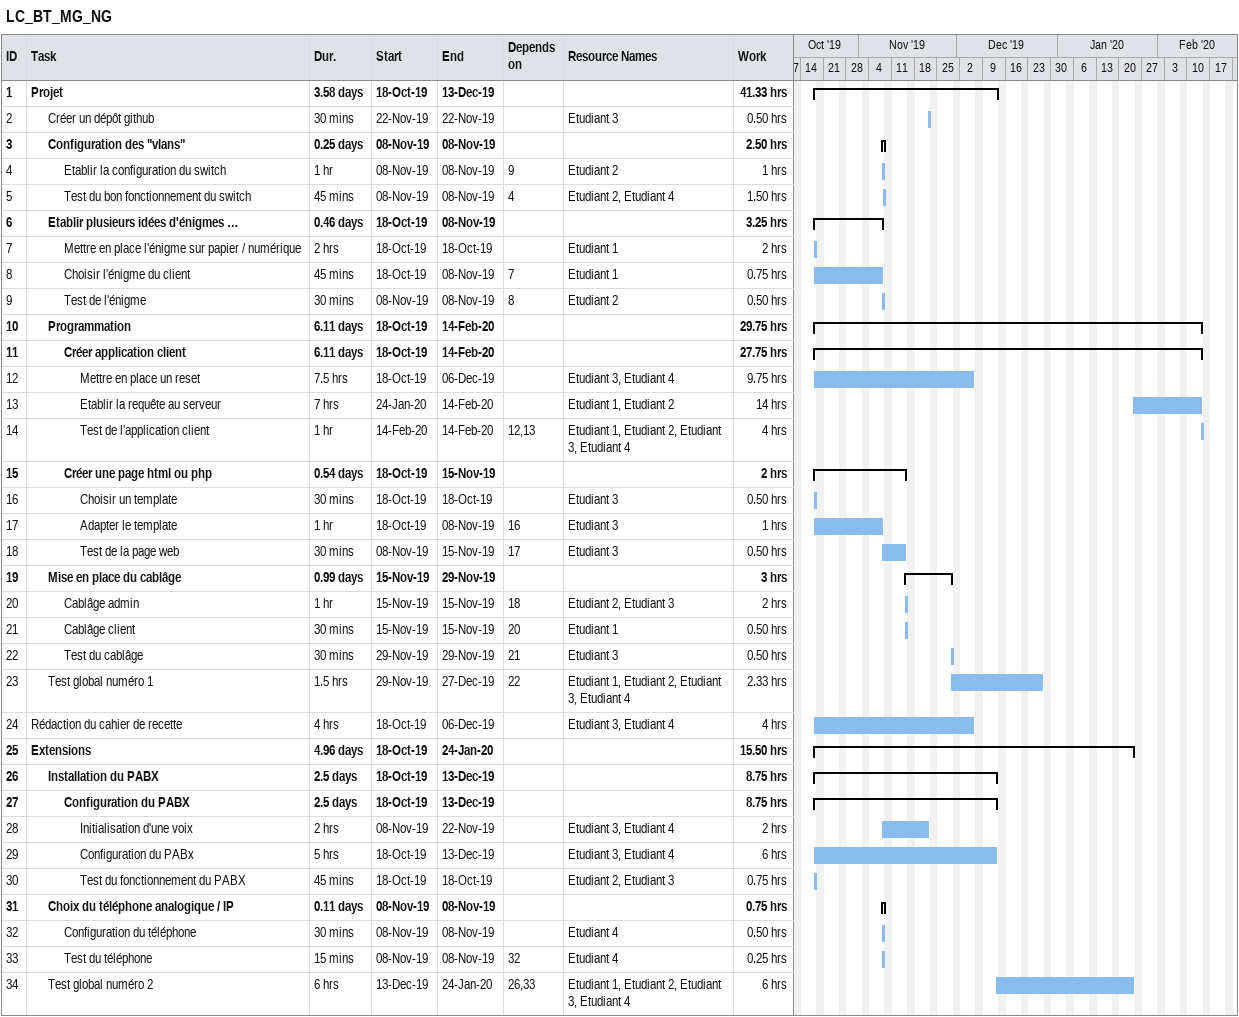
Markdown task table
LC_BT_MG_NG

| ID | Level | Task | Duration | Start | Finish | Predecessors | Resources | Work (h) |
|---|---|---|---|---|---|---|---|---|
| 1 | 1 | **Projet** | 3.58d | 2019-10-18 | 2019-12-13 |  |  | 41.33 |
| 2 | 2 | Créer un dépôt github | 30min | 2019-11-22 | 2019-11-22 |  | Etudiant 3 | 0.50 |
| 3 | 2 | **Configuration des "vlans"** | 0.25d | 2019-11-08 | 2019-11-08 |  |  | 2.50 |
| 4 | 3 | Etablir la configuration du switch | 1h | 2019-11-08 | 2019-11-08 | 9 | Etudiant 2 | 1 |
| 5 | 3 | Test du bon fonctionnement du switch | 45min | 2019-11-08 | 2019-11-08 | 4 | Etudiant 2, Etudiant 4 | 1.50 |
| 6 | 2 | **Etablir plusieurs idées d'énigmes …** | 0.46d | 2019-10-18 | 2019-11-08 |  |  | 3.25 |
| 7 | 3 | Mettre en place l'énigme sur papier / numérique | 2h | 2019-10-18 | 2019-10-18 |  | Etudiant 1 | 2 |
| 8 | 3 | Choisir l'énigme du client | 45min | 2019-10-18 | 2019-11-08 | 7 | Etudiant 1 | 0.75 |
| 9 | 3 | Test de l'énigme | 30min | 2019-11-08 | 2019-11-08 | 8 | Etudiant 2 | 0.50 |
| 10 | 2 | **Programmation** | 6.11d | 2019-10-18 | 2020-02-14 |  |  | 29.75 |
| 11 | 3 | **Créer application client** | 6.11d | 2019-10-18 | 2020-02-14 |  |  | 27.75 |
| 12 | 4 | Mettre en place un reset | 7.5h | 2019-10-18 | 2019-12-06 |  | Etudiant 3, Etudiant 4 | 9.75 |
| 13 | 4 | Etablir la requête au serveur | 7h | 2020-01-24 | 2020-02-14 |  | Etudiant 1, Etudiant 2 | 14 |
| 14 | 4 | Test de l'application client | 1h | 2020-02-14 | 2020-02-14 | 12, 13 | Etudiant 1, Etudiant 2, Etudiant 3, Etudiant 4 | 4 |
| 15 | 3 | **Créer une page html ou php** | 0.54d | 2019-10-18 | 2019-11-15 |  |  | 2 |
| 16 | 4 | Choisir un template | 30min | 2019-10-18 | 2019-10-18 |  | Etudiant 3 | 0.50 |
| 17 | 4 | Adapter le template | 1h | 2019-10-18 | 2019-11-08 | 16 | Etudiant 3 | 1 |
| 18 | 4 | Test de la page web | 30min | 2019-11-08 | 2019-11-15 | 17 | Etudiant 3 | 0.50 |
| 19 | 2 | **Mise en place du cablâge** | 0.99d | 2019-11-15 | 2019-11-29 |  |  | 3 |
| 20 | 3 | Cablâge admin | 1h | 2019-11-15 | 2019-11-15 | 18 | Etudiant 2, Etudiant 3 | 2 |
| 21 | 3 | Cablâge client | 30min | 2019-11-15 | 2019-11-15 | 20 | Etudiant 1 | 0.50 |
| 22 | 3 | Test du cablâge | 30min | 2019-11-29 | 2019-11-29 | 21 | Etudiant 3 | 0.50 |
| 23 | 2 | Test global numéro 1 | 1.5h | 2019-11-29 | 2019-12-27 | 22 | Etudiant 1, Etudiant 2, Etudiant 3, Etudiant 4 | 2.33 |
| 24 | 1 | Rédaction du cahier de recette | 4h | 2019-10-18 | 2019-12-06 |  | Etudiant 3, Etudiant 4 | 4 |
| 25 | 1 | **Extensions** | 4.96d | 2019-10-18 | 2020-01-24 |  |  | 15.50 |
| 26 | 2 | **Installation du PABX** | 2.5d | 2019-10-18 | 2019-12-13 |  |  | 8.75 |
| 27 | 3 | **Configuration du PABX** | 2.5d | 2019-10-18 | 2019-12-13 |  |  | 8.75 |
| 28 | 4 | Initialisation d'une voix | 2h | 2019-11-08 | 2019-11-22 |  | Etudiant 3, Etudiant 4 | 2 |
| 29 | 4 | Configuration du PABx | 5h | 2019-10-18 | 2019-12-13 |  | Etudiant 3, Etudiant 4 | 6 |
| 30 | 4 | Test du fonctionnement du PABX | 45min | 2019-10-18 | 2019-10-18 |  | Etudiant 2, Etudiant 3 | 0.75 |
| 31 | 2 | **Choix du téléphone analogique / IP** | 0.11d | 2019-11-08 | 2019-11-08 |  |  | 0.75 |
| 32 | 3 | Configuration du téléphone | 30min | 2019-11-08 | 2019-11-08 |  | Etudiant 4 | 0.50 |
| 33 | 3 | Test du téléphone | 15min | 2019-11-08 | 2019-11-08 | 32 | Etudiant 4 | 0.25 |
| 34 | 2 | Test global numéro 2 | 6h | 2019-12-13 | 2020-01-24 | 26, 33 | Etudiant 1, Etudiant 2, Etudiant 3, Etudiant 4 | 6 |
